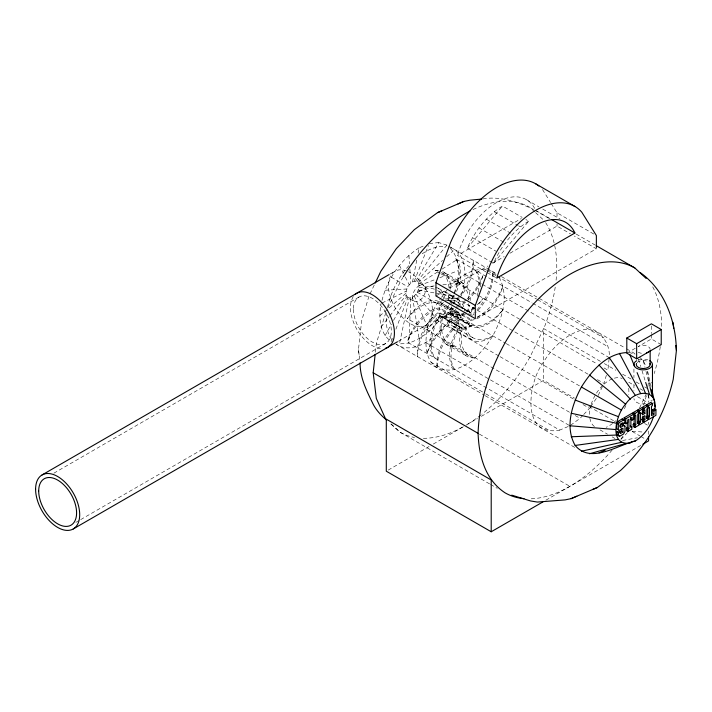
<?xml version="1.0" encoding="UTF-8"?>
<svg xmlns="http://www.w3.org/2000/svg" width="712" height="712" viewBox="0 0 712 712"><rect width="100%" height="100%" fill="white"/><g stroke="black" fill="none" stroke-linecap="round" stroke-linejoin="round"><path stroke-width="0.53" stroke-dasharray="3.56 2.67" d="M410.833 297.785L409.249 297.945L399.414 343.976L408.902 343.042L410.833 297.785C417.383 296.521 423.711 281.48 414.224 281.204C409.952 282.708 407.228 286.954 406.196 291.19C404.363 296.797 410.397 299.387 414.446 301.31M359.07 354.62L358.465 349.601L361.625 320.872L369.056 295.854M375.384 352.2L376.31 343.54L386.296 310.984M392.428 338.396L391.262 341.466C379.024 333.154 378.686 316.626 381.08 303.463M499.05 277.395C509.552 295.898 502.111 318.451 492.802 335.842C483.857 350.455 471.54 364.135 454.799 369.537C413.013 376.381 424.352 317.499 440.924 298.212M449.308 304.335C457.629 287.63 464.411 263.137 450.029 247.998M609.116 358.679L607.888 370.169L603.073 367.392M647.893 386.616L648.57 380.35L647.493 371.557M412.524 281.925L416.832 259.568M418.06 253.178L419.083 247.856L423.159 246.121M451.595 306.738L449.913 311.082L445.312 315.941L445.409 317.107A34.772 20.078 -60 0 0 473.124 324.485A39.178 22.615 -60 0 1 446.237 316.217L446.077 315.38L465.746 326.737L465.906 327.573A39.178 22.615 -60 0 0 492.802 335.842A34.772 20.078 -60 0 1 465.078 328.463L464.981 327.298L462.444 328.099L462.177 329.149A39.178 22.615 -60 0 0 475.162 357.78A34.772 20.078 -60 0 1 461.278 329.54L461.723 328.17L439.678 315.434C437.382 310.841 440.256 305.395 443.629 302.137M466.663 311.553L467.517 311.464L467.784 310.414A39.178 22.615 -60 0 0 468.683 303.677M381.988 300.411C387.364 279.184 400.5 259.666 419.083 247.856M582.986 415.265L580.066 418.345L569.885 425.776L559.703 430.101L407.308 342.116A39.178 22.615 -60 0 1 438.601 309.053L439.375 308.919L459.053 320.275L458.475 323.533L457.407 324.263A34.772 20.078 -60 0 0 437.159 367.962A39.178 22.615 -60 0 1 457.772 325.01L458.572 324.361L438.904 313.004L438.103 313.654A39.178 22.615 -60 0 0 417.49 356.605A34.772 20.078 -60 0 1 437.738 312.906L438.806 312.176L464.981 327.298M452.013 307.789L451.239 307.931L470.908 319.288L471.264 318.095M606.375 375.251L603.954 383.394L597.217 379.505M643.595 405.083L646.621 394.911M445.312 315.941L442.054 316.813L441.609 318.184A34.772 20.078 -60 0 0 455.493 346.424A39.178 22.615 -60 0 1 442.508 317.792L442.766 316.742L462.444 328.099M395.908 329.202L407.887 297.527L409.249 297.945M414.224 281.204L428.455 245.56M353.277 296.495C347.385 306.863 351.559 319.501 356.783 329.255A31.186 18.005 60 0 0 382.388 348.72M370.009 293.887L374.263 285.022M387.728 308.011L400.073 282.308A129.815 74.947 -60 0 1 402.85 277.627M448.827 305.341C440.425 321.877 426.888 337.016 408.902 343.042M474.308 319.635A34.772 20.078 -60 0 1 471.584 320.24L470.614 320.284L468.843 323.515L449.174 312.159L469.386 323.916A39.178 22.615 -60 0 0 502.983 309.595A35.493 20.488 -60 0 1 468.959 324.832L439.678 307.922L438.708 307.958A34.772 20.078 -60 0 0 407.308 342.116M598.187 395.409L602.993 385.397M639.545 407.932L646.193 394.092M492.562 262.737L467.268 248.141C474.859 231.267 486.501 215.754 502.458 206.017L522.127 217.374M385.014 335.663L391.404 324.218M393.531 320.409L406.846 296.557M415.808 281.044L438.752 242.587L446.905 245.097L449.245 247.278M461.723 328.17L439.678 315.434L438.806 316.644A34.772 20.078 -60 0 0 435.13 358.18A39.178 22.615 -60 0 1 439.526 316.849L440.149 315.87L459.818 327.226L459.196 328.205A39.178 22.615 -60 0 0 454.799 369.537A34.772 20.078 -60 0 1 458.475 328.001L459.347 326.79L458.572 324.361M453.5 295.453A39.178 22.615 -60 0 1 451.097 300.001L450.474 300.98L470.142 312.337L470.766 311.358A39.178 22.615 -60 0 0 473.168 306.81M528.687 221.156C512.729 230.893 501.088 246.414 493.496 263.28L528.687 221.156L525.874 219.536M441.547 297.296C451.542 282.771 467.739 267.187 486.688 269.714M569.484 412.239L407.308 318.602A39.178 22.615 -60 0 1 440.906 304.291L461.109 316.048L459.347 319.279L458.377 319.314A34.772 20.078 -60 0 0 426.978 353.472A39.178 22.615 -60 0 1 458.27 320.409L459.053 320.275M465.55 314.037A35.493 20.488 -60 0 1 449.29 313.476L448.685 312.88L468.354 324.236L465.746 326.737M590.809 406.499L596.451 398.239M451.72 303.837L450.945 301.416L451.817 300.197A34.772 20.078 -60 0 0 454.55 295.578M471.264 314.206L470.614 312.773L471.486 311.553A34.772 20.078 -60 0 0 474.219 306.934M381.08 326.977L389.224 316.644M389.909 315.781L406.196 295.115M446.905 245.097L417.161 281.462L423.72 285.254A9.274 5.358 -60 0 1 420.783 299.618A9.274 5.358 -60 0 1 412.746 294.982A9.274 5.358 -60 0 1 423.72 285.254M467.268 248.141L502.458 206.017M463.298 313.494L461.723 315.149L461.109 314.499A34.772 20.078 -60 0 0 426.978 329.959A39.178 22.615 -60 0 1 460.575 315.647M583.715 414.5L589.554 408.332L581.855 403.891M620.873 439.518L627.441 432.584M398.426 341.217L426.025 325.277L429.532 322.029A31.186 18.005 60 0 0 429.033 295.338A31.186 18.005 60 0 0 408.519 271.806M418.202 282.433L442.588 260.432M446.647 256.765L453.152 250.9M379.745 315.995L405.974 293.282M418.861 283.883L437.506 272.029M442.17 269.065L457.086 259.586M390.087 274.013L394.84 271.272M53.872 473.186L358.973 297.038M486.198 272.037L457.416 255.412L521.273 218.548M435.958 295.961L445.57 290.416M449.414 288.2L487.845 266.003M492.651 263.235L504.176 256.578M509.943 253.25L557.024 226.069L570.463 233.821M75.864 522.386L79.708 520.161M80.678 519.609L385.77 343.46M477.218 317.57L596.371 248.782L574.299 236.037M388.218 470.089L429.478 446.273M433.314 444.057L464.019 426.328A129.815 74.947 -60 0 1 422.216 438.263M465.942 425.224L477.449 418.576M481.294 416.36L543.657 380.35L574.459 398.133M626.809 353.161L635.416 348.195M661.234 344.644L651.4 338.965L638.29 346.539A6.951 4.014 0 0 1 645.864 345.667A6.951 4.014 0 0 1 650.154 349.378M545.899 500.189L640.889 445.347M382.05 302.992L406.196 291.19M419.083 285.708L435.646 279.335M439.785 277.742L458.421 270.569M622.582 440.479L637.374 437.782M470.908 319.288L471.691 319.145M418.861 287.799L434.151 285.921M442.882 284.845L457.086 283.1M482.941 198.933C500.492 195.738 518.113 202.172 533.742 209.577M429.265 243.522L438.752 242.587M446.994 300.197L449.913 300.455L470.142 312.337M482.3 284.355L609.223 357.638C610.745 341.582 597.021 324.877 580.066 330.591C563.334 335.993 551.008 349.672 542.072 364.286C528.135 384.044 520.962 437.426 559.703 430.101M385.014 290.238L406.846 288.992M450.945 308.928L451.915 308.883A34.772 20.078 -60 0 0 453.713 308.527M632.176 431.276L643.105 432.042M418.202 290.007L453.152 296.325M487.702 270.026L492.802 271.601L498.267 276.674M628.901 352.36L635.006 354.247M469.582 311.812L468.238 311.393L468.683 310.023A34.772 20.078 -60 0 0 469.724 305.199M440.71 316.395L442.054 316.813M551.213 203.507L557.024 212.826L595.41 234.978M526.435 199.663L538.904 206.863M542.74 209.079L560.015 219.056M549.958 218.602L535.566 210.298A59.71 34.479 -60 0 0 496.495 202.573A59.71 34.479 -60 0 0 457.416 255.412M534.703 210.138L550.1 219.029M576.088 234.025L595.339 245.142M494.19 211.731L517.606 225.25M518.55 225.793L520.419 226.87M486.243 219.109L510.602 233.171M478.927 227.876L505.155 243.015M472.519 237.675L495.935 251.194M448.774 246.183L496.647 273.817M501.462 276.603L625.528 348.23M626.489 348.782L635.122 353.775M484.649 269.083L486.572 270.195M487.533 270.747L496.202 275.749M497.163 276.309L536.626 299.093M537.551 299.627L603.954 337.969M487.159 272.589L495.801 277.573M454.363 293.593A39.178 22.615 -60 0 0 455.493 258.67L531.944 302.805M532.816 303.312L607.888 346.655M464.981 274.351L481.339 283.803M600.447 361.367L543.657 328.579L543.657 380.35M604.292 363.583L615.844 370.258M622.582 374.147L632.203 379.701M636.056 381.926L639.901 384.142M644.716 386.928L647.608 388.592M444.368 272.598L464.037 283.954M460.584 283.527L440.915 272.171A39.178 22.615 -60 0 1 449.023 288.111M438.53 270.4A34.772 20.078 -60 0 0 435.13 270.427L439.811 273.132M440.746 273.666L477.894 295.115M478.856 295.676L597.297 364.055M628.758 382.21L634.374 385.459M639.999 388.707L642.803 390.327M637.436 396.637L647.493 402.44M445.312 291.795L476.106 309.578M477.067 310.129L588.557 374.503M438.352 288.351L458.03 299.707M456.864 301.71L437.195 290.354A39.178 22.615 -60 0 1 443.861 298.915M470.614 312.773L448.56 300.037L449.014 298.666A34.772 20.078 -60 0 0 450.055 293.842M467.517 311.464L447.848 300.108L448.115 299.058A39.178 22.615 -60 0 0 449.014 292.32M468.576 313.574L471.388 315.193L472.189 314.553A39.178 22.615 -60 0 0 474.281 312.604M438.806 301.514L458.475 312.871M470.614 320.284L441.44 303.143A34.772 20.078 -60 0 0 407.308 318.602M461.109 316.048L440.906 304.291M391.262 277.217L407.887 286.82M417.161 292.169L505.493 343.175M506.268 343.62L580.378 386.402M644.627 423.498L647.466 425.135M451.942 315.024L471.611 326.381M453.419 326.497L473.097 337.853M588.895 406.463L615.844 422.02M632.203 431.472L639.901 435.913M640.871 436.474L645.677 439.251M452.262 328.499L471.931 339.855M430.911 316.733L499.246 356.187M500.047 356.659L574.157 399.441M575.26 415.568L580.066 418.345M600.002 429.852L607.496 434.178M612.178 436.883L614.99 438.512M449.708 344.679L469.377 356.036M446.255 344.243L465.924 355.6M425.642 342.49L569.885 425.776M430.911 362.168L484.81 393.282M485.735 393.816L550.216 431.045M395.952 344.172L484.32 395.187M485.281 395.747L574.691 447.367M479.416 434.106L569.885 486.341M489.58 483.884L400.073 432.202L390.621 423.818M490.541 484.436L497.279 488.325M468.843 323.515L469.386 323.916M534.748 211.865L529.888 207.352A129.815 74.947 -60 0 0 472.964 209.577M535.558 212.612L543.657 220.133M639.385 357.05L643.301 360.681L645.918 366.466M449.913 300.455L450.945 301.416M459.818 327.226L460.379 327.751M391.164 423.943L400.073 432.202A129.815 74.947 -60 0 0 414.562 437.462M468.354 324.236L468.959 324.832M415.808 294.163L438.752 321.263M542.5 189.534L550.634 202.573M399.414 265.3L403.348 273.114M405.315 277.021L409.249 284.836M414.224 295.827L429.265 331.285M647.947 394.902L650.118 400.972M638.379 359.124L640.711 366.547M642.037 370.783L645.366 381.392M643.301 360.681L644.921 367.089M645.998 371.361L649.789 386.322A129.815 74.947 -60 0 0 651.364 382.139M648.57 380.35L650.145 386.705M647.706 371.495L651.079 386.429M412.524 297.064L419.083 338.707M358.465 349.601L359.952 361.74M408.902 255.279L409.498 263.858M409.863 269.225L410.833 283.162M651.4 325.989L651.4 333.554M651.4 334.64L651.4 338.965M648.57 394.653L648.57 402.36M648.57 422.189L648.57 424.397M648.57 431L648.57 434.311M633.929 368.914L633.929 377.707M633.929 384.302L633.929 390.897M557.024 212.826L557.024 218.344M557.024 223.862L557.024 226.069M450.598 247.545A55.634 32.12 -60 0 1 461.509 295.008M459.712 300.108A55.634 32.12 -60 0 1 456.107 308.216M455.6 309.213A55.634 32.12 -60 0 1 396.068 344.101M391.573 339.455A55.634 32.12 -60 0 1 386.758 312.604M387.639 307.246A55.634 32.12 -60 0 1 409.489 264.971M422.216 253.783A55.634 32.12 -60 0 1 445.312 246.37M641.405 353.25A6.951 4.014 0 0 1 638.29 352.218M445.668 299.129A34.772 20.078 -60 0 1 464.883 311.1M443.79 299.841A34.772 20.078 -60 0 0 437.159 303.721A39.178 22.615 -60 0 1 440.799 301.879M445.249 300.402A39.178 22.615 -60 0 1 462.898 308.67M545.641 222.616A129.815 74.947 -60 0 1 555.93 281.623M555.218 287.123A129.815 74.947 -60 0 1 544.475 326.879L529.888 357.255A129.815 74.947 -60 0 1 481.819 414.25M480.938 414.945A129.815 74.947 -60 0 1 466.743 424.735M467.134 298.862A39.178 22.615 -60 0 0 483.306 274.725A34.772 20.078 -60 0 1 456.499 307.646M465.728 300.108A39.178 22.615 -60 0 1 456.49 306.16M455.493 258.67A34.772 20.078 -60 0 1 455.983 292.703M460.486 294.519A39.178 22.615 -60 0 0 473.124 260.245A34.772 20.078 -60 0 1 460.059 297.038M459.24 296.121A39.178 22.615 -60 0 1 452.52 303.196M459.382 297.812A34.772 20.078 -60 0 1 452.877 303.944M477.076 317.08A39.178 22.615 -60 0 0 502.983 286.082A34.772 20.078 -60 0 1 475.233 319.341M652.726 286.865A129.815 74.947 -60 0 1 661.679 327.351M660.282 346.584A129.815 74.947 -60 0 1 654.203 373.56M622.947 436.207A129.815 74.947 -60 0 1 621.024 438.85M612.169 450.011A129.815 74.947 -60 0 1 529.265 498.854M476.978 309.764A39.178 22.615 -60 0 0 492.802 271.601A34.772 20.078 -60 0 1 476.23 312.114M474.041 314.099A34.772 20.078 -60 0 1 472.546 315.3M478.17 291.867A39.178 22.615 -60 0 0 475.162 270.026A34.772 20.078 -60 0 1 480.271 287.648M477.983 292.783A39.178 22.615 -60 0 1 476.817 297.438M434.453 289.161A39.178 22.615 -60 0 0 417.49 292.365A34.772 20.078 -60 0 1 434.427 286.927M435.468 287.159A34.772 20.078 -60 0 1 445.214 299.743M435.13 270.427A39.178 22.615 -60 0 1 438.165 270.996M442.588 271.539A34.772 20.078 -60 0 1 450.527 289.223M468.692 299.467A39.178 22.615 -60 0 0 454.799 281.783A34.772 20.078 -60 0 1 470.196 300.58M477.307 304.718A39.178 22.615 -60 0 0 483.306 298.239A35.493 20.488 -60 0 1 477.387 305.43M474.468 307.148A39.178 22.615 -60 0 1 466.663 312.052M465.764 312.452A39.178 22.615 -60 0 1 449.717 312.559M474.521 308.145A35.493 20.488 -60 0 1 469.306 312.025M638.566 359.88A9.274 5.358 0 0 1 647.84 359.88M637.178 362.506A6.951 4.014 0 0 1 648.125 361.678M426.025 325.277A31.186 18.005 60 0 1 394.84 307.281C389.624 297.527 385.45 284.889 391.333 274.52A31.186 18.005 60 0 1 407.558 271.37M652.156 399.975A9.274 5.358 0 0 1 651.231 401.265M645.606 403.757A9.274 5.358 0 0 1 633.929 398.587M628.652 388.289A27.821 16.065 -60 0 1 628.732 394.768M625.884 405.52A27.821 16.065 -60 0 1 623.134 411.091M615.72 420.756A27.821 16.065 -60 0 1 614.322 422.065M612.649 423.453A27.821 16.065 -60 0 1 606.143 427.271M594.44 426.577A27.821 16.065 -60 0 1 589.661 416.725M589.554 414.42A27.821 16.065 -60 0 1 590.916 405.333M591.2 404.38A27.821 16.065 -60 0 1 602.735 385.37M604.132 384.062A27.821 16.065 -60 0 1 612.311 378.846M614.322 378.179A27.821 16.065 -60 0 1 622.199 378.499M353.419 309.311A26.798 15.477 60 0 0 381.846 344.67A26.798 15.477 60 0 0 381.846 306.774A26.798 15.477 60 0 0 353.419 309.311"/><path stroke-width="1.07" d="M543.025 501.853L491.209 531.766L491.209 479.995L385.486 418.674L376.31 398.409L373.186 372.776L375.153 354.371M523.987 498.64A129.815 74.947 -60 0 1 504.977 492.775C485.014 479.541 478.909 456.018 478.09 433.341C479.105 401.354 489.705 370.747 504.977 342.873A129.815 74.947 -60 0 1 634.793 267.926L646.14 278.445M653.607 415.942C650.821 426.061 644.333 435.255 635.451 440.915C617.268 445.178 590.827 464.215 575.154 445.445C564.652 426.942 572.092 404.398 581.41 386.999C591.53 370.916 606.41 353.544 626.791 352.573M630.36 443.078C607.594 446.077 616.307 413.725 625.617 404.211C634.579 389.873 658.351 387.702 654.791 409.978M675.795 345.507L676.4 350.526L673.24 379.256C665.231 414.055 646.745 446.068 620.624 470.401L597.323 487.498L592.669 489.491M596.371 247.678L596.371 235.538L581.837 212.247A78.071 45.07 -60 0 0 489.829 265.371L475.296 305.43L475.296 318.673L435.958 295.961L435.958 282.717L450.491 242.658A78.071 45.07 -60 0 1 538.886 186.028M375.206 283.047L380.884 271.228L396.299 248.675L414.25 229.727L437.551 212.63L442.205 210.636M621.327 423.355L622.973 424.299L622.973 422.661L620.321 424.192L620.321 427.52L623.819 425.509L624.949 426.168L624.949 431.49L623.498 434.053L619.654 436.269L616.708 434.587L616.708 432.113L618.683 430.974L620.321 431.917L620.321 433.599L622.973 432.068L622.973 428.259L619.476 430.279L616.708 428.677L616.708 423.32L617.776 421.486L622.199 418.932L623.312 419.546M618.345 429.63L618.345 424.263L619.422 422.43L623.837 419.875L624.949 420.489L624.949 423.159L622.973 424.299M42.061 474.948L389.135 274.565M574.904 233.011L496.753 278.125A59.71 34.479 -60 0 1 535.833 225.286A59.71 34.479 -60 0 1 574.904 233.011L551.88 219.714M73.238 528.963L397.474 341.76M626.809 338.022L651.4 323.827L661.234 329.505L661.234 344.644L636.644 358.839L626.809 353.161L626.809 338.022L636.644 343.7L661.234 329.505M624.148 420.801L624.148 417.802L632.398 413.04L634.045 413.983L634.045 418.976L632.131 420.08L630.494 419.137L630.494 417.33M633.235 414.081L633.235 412.56L637.026 410.37L638.664 411.313L638.664 413.601L637.756 414.126L637.756 423.533L638.664 423.008L638.664 425.295L634.873 427.485L633.235 426.541L633.235 424.254L634.134 423.729L635.78 424.672L635.78 415.274L634.873 415.79L634.873 413.503L638.664 411.313M637.863 411.411L637.863 409.889L641.654 407.7L643.292 408.643L643.292 410.931L642.384 411.456L642.384 414.865L644.867 413.432L644.867 410.023L643.959 410.539L642.322 409.596M646.941 406.169L646.941 404.638L650.732 402.458L652.379 403.401L652.379 405.689L651.471 406.214L651.471 415.612L653.954 414.179L653.954 410.922L655.93 409.774L655.93 415.327L648.587 419.573L648.587 417.285L646.941 416.333L647.849 415.817L649.486 416.76L649.486 407.353L648.587 407.878L648.587 405.591L652.379 403.401M624.148 417.802L625.786 418.754L634.045 413.983M637.863 409.889L639.501 410.833L643.292 408.643M647.751 406.071L646.113 405.119L642.322 407.308L643.959 408.261L647.751 406.071L647.849 415.817M647.751 408.359L646.852 408.875L646.941 418.62M619.556 426.07L622.181 424.557L624.949 426.168M641.574 413.441L643.23 412.488L644.867 413.432M624.148 422.795L625.786 423.738L627.699 422.634L627.699 419.938L628.927 419.226L628.927 428.633L628.02 429.158L626.382 428.206L626.382 430.493L628.02 431.445L631.811 429.256L631.811 426.969L630.173 426.016M653.954 414.179L652.317 413.236L652.317 409.978L654.292 408.83L655.93 409.774M619.565 432.139L621.327 431.125L622.973 432.068M626.382 428.206L627.281 427.69L628.927 428.633M637.863 423.106L637.863 421.584L638.762 421.059L640.408 422.002L640.408 412.595L639.501 413.12L639.501 410.833M642.322 420.525L642.322 419.003L643.23 418.478L644.867 419.43L644.867 415.648L642.384 417.081L642.384 420.863L643.292 420.338L643.292 422.625L639.501 424.815L639.501 422.528L637.863 421.584M616.708 432.113L618.345 433.056L620.321 431.917M631.811 426.969L630.903 427.485L630.903 418.086L632.131 417.374L632.131 420.08M633.235 424.254L634.873 425.197L635.78 424.672M639.501 422.528L640.408 422.002M642.322 419.003L643.959 419.947L644.867 419.43M646.852 418.282L647.751 417.757L647.751 420.044L643.959 422.234L642.322 421.29M648.587 417.285L649.486 416.76M642.811 444.243L648.57 440.915L648.57 436.509M458.012 203.926L463.717 201.487L469.76 200.232L481.837 199.04M511.741 495.152L530.556 500.954L537.355 502.067L565.106 499.895L571.149 498.64L576.853 496.202M437.551 212.63L463.717 201.487M599.041 452.814L605.156 450.215M571.149 498.64L597.323 487.498M631.259 442.125L635.451 440.915M589.554 453.758L625.617 443.549M581.41 451.239L621.549 442.294M575.154 445.445L618.417 439.393M571.229 436.759L616.45 435.05M569.885 425.776L615.782 429.558M571.229 413.245L616.45 423.293M575.154 400.019L618.417 416.68M616.708 434.587L618.016 435.326M619.654 436.269L618.345 435.539L618.345 433.056M535.638 183.776L574.976 206.489M596.3 245.693L634.793 267.926M435.958 282.717L475.296 305.43M646.941 404.638L648.587 405.591M652.317 409.978L653.954 410.922M646.113 416.814L647.751 417.757M633.235 412.56L634.873 413.503M641.654 419.395L643.292 420.338M581.41 386.999L621.549 410.174M622.199 418.932L624.949 420.489M617.776 421.486L619.422 422.43M616.708 423.32L618.345 424.263M373.186 372.776L478.09 433.341M491.209 531.766L386.296 471.202L386.296 419.43M622.181 424.557L623.312 425.215M589.554 375.073L625.617 404.211M640.23 272.589C664.972 290.185 675.83 321.148 676.4 350.526M386.616 420.098C380.902 415.23 375.607 409.712 372.483 402.787C366.271 390.14 359.943 377.298 360.085 362.844M599.041 365.06L630.36 399.201M609.223 357.638L635.451 395.489M619.413 353.303L640.542 393.327M629.719 354.389L634.632 366.538M637.089 372.607L645.286 392.855M645.704 382.451L649.362 394.11M650.056 387.39L652.486 397.011M654.079 402.609L655.12 406.846M651.8 389.624L654.453 401.354M672.965 322.296L673.703 328.454M652.477 364.517L652.477 393.095M650.154 350.455L650.154 364.517M643.959 408.261L643.959 410.539M643.959 419.947L643.959 422.234M643.23 409.925L643.23 412.488M643.23 416.591L643.23 418.478M638.762 412.693L638.762 421.059M636.644 343.7L636.644 358.839M634.873 425.197L634.873 427.485M634.134 415.372L634.134 423.729M628.02 429.158L628.02 431.445M627.281 422.456L627.281 427.69M625.786 418.754L625.786 423.738M621.327 428.268L621.327 431.125M649.228 351.381A6.951 4.014 0 0 1 646.683 352.849M355.235 294.332A31.186 18.005 60 0 1 384.863 306.48A31.186 18.005 60 0 1 391.467 344.003L387.96 347.26A31.186 18.005 60 0 1 385.325 348.328M403.419 276.692A129.815 74.947 -60 0 1 469.956 211.064M649.762 360.735A9.274 5.358 0 0 1 649.762 368.3A9.274 5.358 0 0 1 636.644 368.3A9.274 5.358 0 0 1 636.644 360.735M649.923 363.476A6.951 4.014 0 0 1 643.203 368.531A6.951 4.014 0 0 1 636.483 363.476M35.6 489.224A31.186 18.005 60 0 0 68.672 530.369A31.186 18.005 60 0 0 68.672 486.269A31.186 18.005 60 0 0 35.6 489.224M38.697 491.013A26.798 15.477 60 0 0 67.124 526.373A26.798 15.477 60 0 0 67.124 488.477A26.798 15.477 60 0 0 38.697 491.013"/></g></svg>
